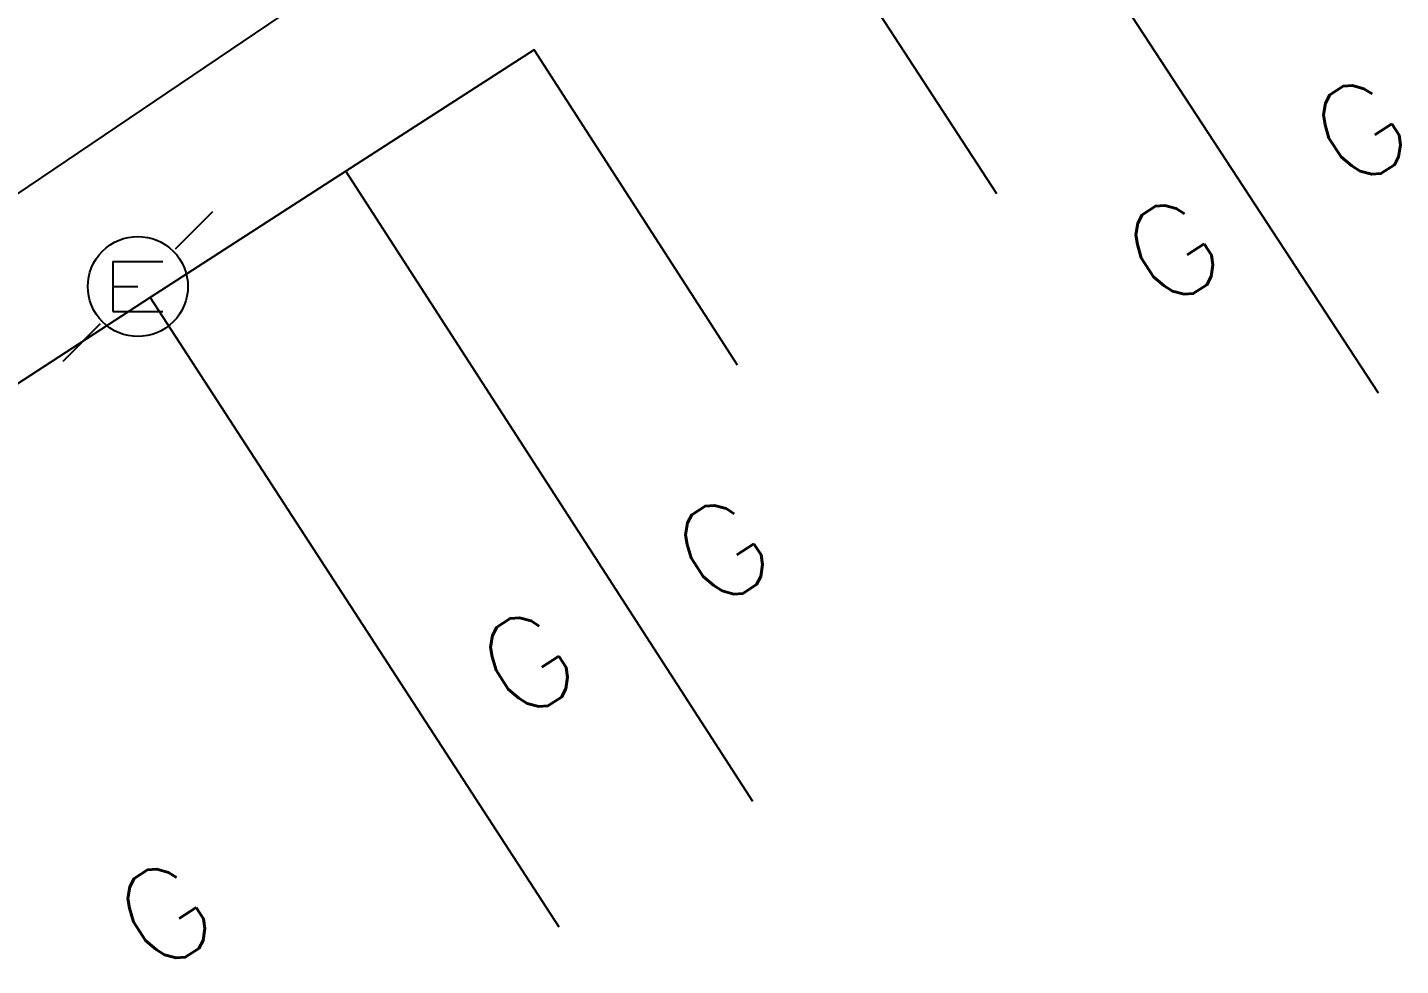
# Model space of a CAD drawing. Header units: millimetres. Extents: x 133000 to 134000, y 129000 to 130000.
# Drawn here: x 133238.01 to 133256.3, y 129575.06 to 129587.57 of the extents above; entities that cross this region are included whole.
import ezdxf
from ezdxf.enums import TextEntityAlignment as Align

# ---------------------------------------------------------------- set-up
doc = ezdxf.new("R2010")
doc.units = ezdxf.units.MM
doc.layers.get('0').update_dxf_attribs({"linetype": 'CONTINUOUS'})
for name, color, linetype in [('W0008', 7, 'CONTINUOUS'), ('W0100', 7, 'CONTINUOUS'), ('W0471', 7, 'CONTINUOUS'), ('W0991', 7, 'CONTINUOUS'), ('W1102', 7, 'CONTINUOUS')]:
    doc.layers.add(name, color=color, linetype=linetype)
doc.styles.get("Standard").update_dxf_attribs({"font": 'romans.shx', "width": 0.85})

# ---------------------------------------------------------------- blocks, each defined once
blk = doc.blocks.new('T471')
for p, q in [((0.500001, 0.500001), (1.000002, 1.000002)), ((-0.333334, 0.333334), (-0.333334, -0.333334)), ((-0.333334, 0.333334), (0.333334, 0.333334)), ((-0.333334, 0), (0, 0)), ((-0.333334, -0.333334), (0.333334, -0.333334)), ((-0.500001, -0.500001), (-1.000002, -1.000002))]:
    blk.add_line(p, q)
blk.add_ellipse((0, 0), major_axis=(0.471405, 0.471405), ratio=1, start_param=5.497787144, end_param=11.780972451)

msp = doc.modelspace()

# ---------------------------------------------------------------- linework, layer by layer
at = {"layer": 'W0008', "flags": 128}
msp.add_lwpolyline([(133243.735, 129589.314), (133232.637, 129581.812, -0.002202)], format="xyb", dxfattribs=at)
at = {"layer": 'W0100', "flags": 128}
for points in [[(133255.706, 129588.481), (133252.967, 129592.664), (133250.53, 129591.068), (133248.188, 129589.542), (133250.916, 129585.353)], [(133247.463, 129583.065), (133244.756, 129587.268), (133242.246, 129585.651), (133239.644, 129583.969), (133232.401, 129579.254), (133235.128, 129575.064)]]:
    msp.add_lwpolyline(points, dxfattribs=at)
at = {"layer": 'W1102', "flags": 128}
for points in [[(133250.53, 129591.068), (133255.998, 129582.696)], [(133247.668, 129577.25), (133242.246, 129585.651)], [(133239.644, 129583.969), (133245.086, 129575.58)]]:
    msp.add_lwpolyline(points, dxfattribs=at)

# ---------------------------------------------------------------- block references
at = {"layer": 'W0471'}
msp.add_blockref('T471', (133239.478, 129584.114), dxfattribs=at)

# ---------------------------------------------------------------- texts
at = {"layer": 'W0991'}
for p in [(133255.76, 129586.186), (133253.261, 129584.588), (133247.264, 129580.591), (133244.666, 129579.093), (133239.836, 129575.742)]:
    msp.add_text('G', height=1.25, rotation=33.0608, dxfattribs=at).set_placement(p, align=Align.MIDDLE)

doc.saveas('drawing.dxf')
